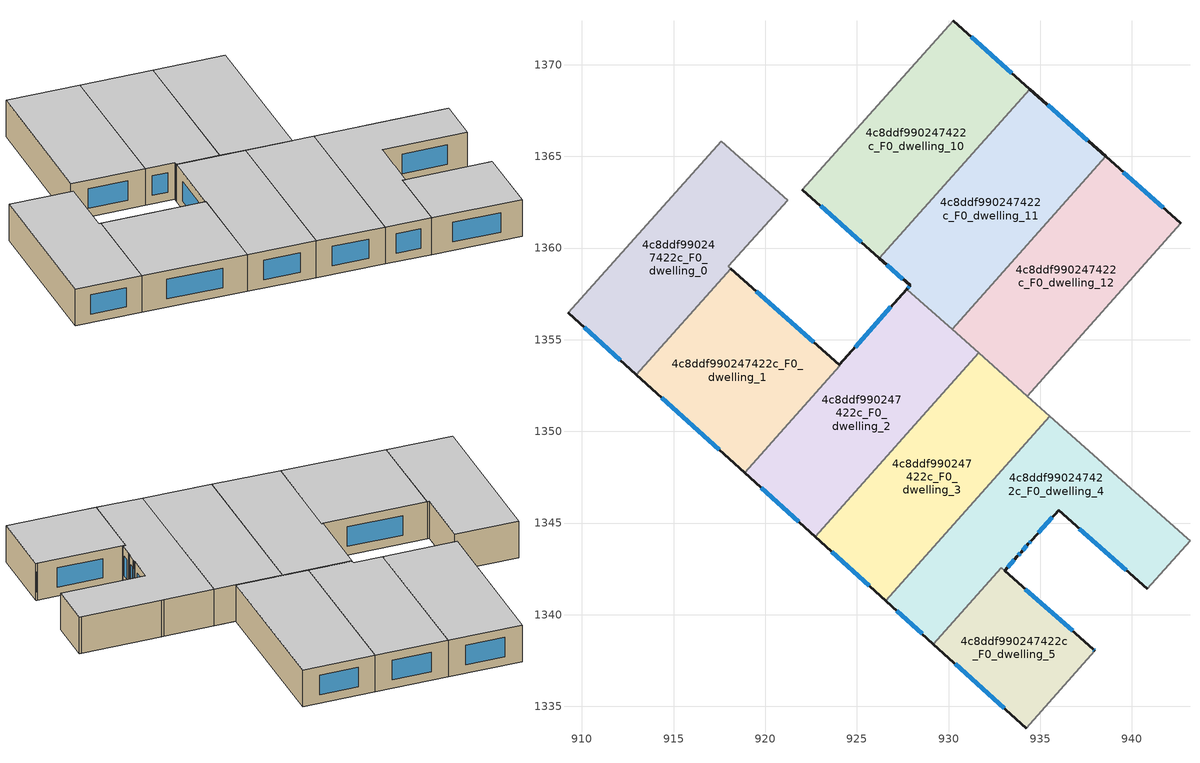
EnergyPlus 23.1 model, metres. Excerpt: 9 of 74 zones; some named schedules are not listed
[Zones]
4c8ddf990247422c_F0_dwelling_0
 floor ground (EU_floor_Construction): 921.22,1362.62 917.99,1359 918.12,1358.88 912.97,1353.09 909.24,1356.48 917.6,1365.83 z0
 wall outside (EU_wall_Construction): 909.24,1356.48 912.97,1353.09 z0:3
 wall to 4c8ddf990247422c_F0_dwelling_1 (EU_wall_Construction): 912.97,1353.09 918.12,1358.88 z0:3
 wall adiabatic (EU_wall_Construction): 918.12,1358.88 917.99,1359 921.22,1362.62 917.6,1365.83 909.24,1356.48 z0:3
 window (EU_Window_Construction): 910.11,1355.68 912.09,1353.89 z0.7:2.3
 ceiling to 4c8ddf990247422c_F1_dwelling_0 (EU_floor_Construction): 918.12,1358.88 917.99,1359 921.22,1362.62 917.6,1365.83 909.24,1356.48 912.97,1353.09 z3
4c8ddf990247422c_F0_dwelling_1
 floor ground (EU_floor_Construction): 924.02,1353.63 924.07,1353.59 918.87,1347.74 912.97,1353.09 918.12,1358.88 z0
 wall outside (EU_wall_Construction): 924.02,1353.63 918.12,1358.88 / 912.97,1353.09 918.87,1347.74 z0:3
 wall to 4c8ddf990247422c_F0_dwelling_2 (EU_wall_Construction): 918.87,1347.74 924.07,1353.59 924.03,1353.63 z0:3
 window (EU_Window_Construction): 922.64,1354.87 919.5,1357.65 / 914.35,1351.84 917.48,1349 z0.7:2.3
 ceiling to 4c8ddf990247422c_F1_dwelling_1 (EU_floor_Construction): 918.87,1347.74 924.07,1353.59 924.03,1353.63 918.12,1358.88 912.97,1353.09 z3
4c8ddf990247422c_F0_dwelling_10
 floor ground (EU_floor_Construction): 934.44,1368.67 926.23,1359.45 922.03,1363.19 930.26,1372.39 z0
 wall outside (EU_wall_Construction): 922.03,1363.19 926.23,1359.45 / 934.44,1368.67 930.26,1372.39 z0:3
 wall to 4c8ddf990247422c_F0_dwelling_11 (EU_wall_Construction): 926.23,1359.45 934.44,1368.67 z0:3
 wall adiabatic (EU_wall_Construction): 930.26,1372.39 922.03,1363.19 z0:3
 window (EU_Window_Construction): 923.01,1362.31 925.24,1360.33 / 933.46,1369.55 931.24,1371.52 z0.7:2.3
 ceiling to 4c8ddf990247422c_F1_dwelling_10 (EU_floor_Construction): 926.23,1359.45 934.44,1368.67 930.26,1372.39 922.03,1363.19 z3
4c8ddf990247422c_F0_dwelling_11
 floor ground (EU_floor_Construction): 938.57,1365 930.19,1355.57 927.73,1357.76 927.9,1357.96 926.23,1359.45 934.44,1368.67 z0
 wall outside (EU_wall_Construction): 926.23,1359.45 927.9,1357.96 927.73,1357.76 / 938.57,1365 934.44,1368.67 z0:3
 wall to 4c8ddf990247422c_F0_dwelling_12 (EU_wall_Construction): 930.19,1355.57 938.57,1365 z0:3
 wall to 4c8ddf990247422c_F0_dwelling_2 (EU_wall_Construction): 927.73,1357.76 927.76,1357.73 930.19,1355.57 z0:3
 window (EU_Window_Construction): 927.86,1357.91 927.77,1357.81 / 926.62,1359.1 927.51,1358.31 / 937.6,1365.86 935.41,1367.81 z0.7:2.3
 ceiling to 4c8ddf990247422c_F1_dwelling_11 (EU_floor_Construction): 930.19,1355.57 938.57,1365 934.44,1368.67 926.23,1359.45 927.9,1357.96 927.73,1357.76 z3
4c8ddf990247422c_F0_dwelling_12
 floor ground (EU_floor_Construction): 942.67,1361.35 934.29,1351.92 930.19,1355.57 938.57,1365 z0
 wall outside (EU_wall_Construction): 942.67,1361.35 938.57,1365 z0:3
 wall to 4c8ddf990247422c_F0_dwelling_13 (EU_wall_Construction): 934.29,1351.92 942.67,1361.35 z0:3
 wall to 4c8ddf990247422c_F0_dwelling_3 (EU_wall_Construction): 931.64,1354.28 934.29,1351.92 z0:3
 wall to 4c8ddf990247422c_F0_dwelling_2 (EU_wall_Construction): 930.19,1355.57 931.64,1354.28 z0:3
 window (EU_Window_Construction): 941.71,1362.21 939.54,1364.14 z0.7:2.3
 ceiling to 4c8ddf990247422c_F1_dwelling_12 (EU_floor_Construction): 934.29,1351.92 942.67,1361.35 938.57,1365 930.19,1355.57 z3
4c8ddf990247422c_F0_dwelling_2
 floor ground (EU_floor_Construction): 931.64,1354.28 922.72,1344.25 918.87,1347.74 924.07,1353.59 924.03,1353.63 927.73,1357.76 927.76,1357.73 z0
 wall outside (EU_wall_Construction): 927.73,1357.76 924.03,1353.63 / 918.87,1347.74 922.72,1344.25 z0:3
 wall to 4c8ddf990247422c_F0_dwelling_3 (EU_wall_Construction): 922.72,1344.25 931.64,1354.28 z0:3
 window (EU_Window_Construction): 926.86,1356.79 924.9,1354.6 / 919.78,1346.92 921.82,1345.07 z0.7:2.3
 ceiling to 4c8ddf990247422c_F1_dwelling_2 (EU_floor_Construction): 922.72,1344.25 931.64,1354.28 927.76,1357.73 927.73,1357.76 924.03,1353.63 924.07,1353.59 918.87,1347.74 z3
4c8ddf990247422c_F0_dwelling_3
 floor ground (EU_floor_Construction): 935.52,1350.83 926.57,1340.76 922.72,1344.25 931.64,1354.28 z0
 wall outside (EU_wall_Construction): 922.72,1344.25 926.57,1340.76 z0:3
 wall to 4c8ddf990247422c_F0_dwelling_4 (EU_wall_Construction): 926.57,1340.76 935.52,1350.83 z0:3
 wall to 4c8ddf990247422c_F0_dwelling_13 (EU_wall_Construction): 935.52,1350.83 934.29,1351.92 z0:3
 window (EU_Window_Construction): 923.63,1343.43 925.66,1341.58 z0.7:2.3
 ceiling to 4c8ddf990247422c_F1_dwelling_3 (EU_floor_Construction): 926.57,1340.76 935.52,1350.83 931.64,1354.28 922.72,1344.25 z3
4c8ddf990247422c_F0_dwelling_4
 floor ground (EU_floor_Construction): 943.17,1344.03 940.84,1341.4 936,1345.7 934.55,1344.08 934.53,1344.06 934.35,1343.86 933.95,1343.41 933.75,1343.19 933.06,1342.41 932.88,1342.56 929.17,1338.39 926.57,1340.76 935.52,1350.83 z0
 wall outside (EU_wall_Construction): 933.06,1342.41 933.75,1343.19 933.95,1343.41 934.35,1343.86 934.53,1344.06 934.55,1344.08 936,1345.7 940.84,1341.4 / 926.57,1340.76 929.17,1338.39 z0:3
 wall to 4c8ddf990247422c_F0_dwelling_5 (EU_wall_Construction): 929.17,1338.39 932.88,1342.56 933.06,1342.41 z0:3
 wall to 4c8ddf990247422c_F0_dwelling_15 (EU_wall_Construction): 940.84,1341.4 943.17,1344.03 943.02,1344.16 z0:3
 wall to 4c8ddf990247422c_F0_dwelling_13 (EU_wall_Construction): 938.39,1348.28 935.52,1350.83 / 938.5,1348.18 938.39,1348.27 z0:3
 wall to 4c8ddf990247422c_F0_dwelling_14 (EU_wall_Construction): 943.02,1344.16 938.5,1348.18 z0:3
 window (EU_Window_Construction): 933.8,1343.24 933.91,1343.36 / 933.22,1342.59 933.59,1343.01 / 927.18,1340.21 928.56,1338.95 / 937.14,1344.69 939.7,1342.41 / 934.89,1344.46 935.66,1345.32 / 934.4,1343.91 934.49,1344.01 / 934.05,1343.52 934.26,1343.75 z0.7:2.3
 ceiling to 4c8ddf990247422c_F1_dwelling_4 (EU_floor_Construction): 940.84,1341.4 943.17,1344.03 935.52,1350.83 926.57,1340.76 929.17,1338.39 932.88,1342.56 933.06,1342.41 933.75,1343.19 933.95,1343.41 934.35,1343.86 934.53,1344.06 934.55,1344.08 936,1345.7 z3
4c8ddf990247422c_F0_dwelling_5
 floor ground (EU_floor_Construction): 937.9,1338.1 937.98,1338.04 934.22,1333.82 929.17,1338.39 932.88,1342.56 933.06,1342.4 z0
 wall outside (EU_wall_Construction): 937.98,1338.04 937.9,1338.1 933.06,1342.4 / 929.17,1338.39 934.22,1333.82 z0:3
 wall to 4c8ddf990247422c_F0_dwelling_6 (EU_wall_Construction): 934.22,1333.82 937.98,1338.04 z0:3
 window (EU_Window_Construction): 936.76,1339.11 934.2,1341.39 / 937.96,1338.05 937.92,1338.09 / 930.36,1337.32 933.04,1334.89 z0.7:2.3
 ceiling to 4c8ddf990247422c_F1_dwelling_5 (EU_floor_Construction): 934.22,1333.82 937.98,1338.04 937.9,1338.1 933.06,1342.4 932.88,1342.56 929.17,1338.39 z3
[Building]
EU S2 Campaign: North Axis=0; Terrain=City; Solar Distribution=FullExterior
[Site:Location]
Budapest.Ferenc.Liszt.Intl.AP: Latitude=47.437; Longitude=19.256; Time Zone=1; Elevation=185
[SizingPeriod:WeatherFileDays]
AnnualSizingPeriod: Begin Month=1; Begin Day of Month=1; End Month=12; End Day of Month=31; Day of Week for Start Day=Monday; Use Weather File Daylight Saving Period=No; Use Weather File Rain and Snow Indicators=No
[MATERIAL]
EU_InternalMass_Material: Roughness=MediumRough; Thickness=0.1; Conductivity=1; Density=1800; Specific Heat=900; Thermal Absorptance=0.9; Solar Absorptance=0.7; Visible Absorptance=0.7
[MATERIAL:NOMASS] Roughness=MediumRough; Thermal Absorptance=0.9; Solar Absorptance=0.7; Visible Absorptance=0.7
Name | Thermal Resistance
EU_wall_NoMass | 0.832559
EU_floor_NoMass | 0.872794
[WINDOWMATERIAL:SIMPLEGLAZINGSYSTEM]
EU_Window_SimpleGlazing: UFactor=2.79869; Solar Heat Gain Coefficient=0.75; Visible Transmittance=0.75
[CONSTRUCTION]
EU_wall_Construction: EU_wall_NoMass
EU_floor_Construction: EU_floor_NoMass
EU_Window_Construction: EU_Window_SimpleGlazing
EU_InternalMass_Construction: EU_InternalMass_Material
[ZONE] Type=1; Multiplier=1; Ceiling Height=autocalculate; Floor Area=autocalculate; Part of Total Floor Area=Yes
Name | Volume
4c8ddf990247422c_F0_dwelling_0 | 186.948
4c8ddf990247422c_F0_dwelling_1 | 186.149
4c8ddf990247422c_F0_dwelling_10 | 207.721
4c8ddf990247422c_F0_dwelling_11 | 207.691
4c8ddf990247422c_F0_dwelling_12 | 207.722
4c8ddf990247422c_F0_dwelling_2 | 209.907
4c8ddf990247422c_F0_dwelling_3 | 209.275
4c8ddf990247422c_F0_dwelling_4 | 216.448
4c8ddf990247422c_F0_dwelling_5 | 114.724
[INTERNALMASS] Construction=EU_InternalMass_Construction
Name | Zone or ZoneList | Surface Area
4c8ddf990247422c_F0_dwelling_0_EU_InternalMass | 4c8ddf990247422c_F0_dwelling_0 | 62.316
4c8ddf990247422c_F0_dwelling_1_EU_InternalMass | 4c8ddf990247422c_F0_dwelling_1 | 62.0499
4c8ddf990247422c_F0_dwelling_2_EU_InternalMass | 4c8ddf990247422c_F0_dwelling_2 | 69.9753
4c8ddf990247422c_F0_dwelling_3_EU_InternalMass | 4c8ddf990247422c_F0_dwelling_3 | 69.7503
4c8ddf990247422c_F0_dwelling_4_EU_InternalMass | 4c8ddf990247422c_F0_dwelling_4 | 72.15
4c8ddf990247422c_F0_dwelling_5_EU_InternalMass | 4c8ddf990247422c_F0_dwelling_5 | 38.2453
4c8ddf990247422c_F0_dwelling_10_EU_InternalMass | 4c8ddf990247422c_F0_dwelling_10 | 69.2403
4c8ddf990247422c_F0_dwelling_11_EU_InternalMass | 4c8ddf990247422c_F0_dwelling_11 | 69.2305
4c8ddf990247422c_F0_dwelling_12_EU_InternalMass | 4c8ddf990247422c_F0_dwelling_12 | 69.2407
[OTHEREQUIPMENT] Fuel Type=Electricity; Design Level Calculation Method=Watts/Area; Power per Zone Floor Area=1; Fraction Latent=0; Fraction Radiant=0; Fraction Lost=0; Carbon Dioxide Generation Rate=0; EndUse Subcategory=EU_Step8_InternalGains
Name | Zone or ZoneList or Space or SpaceList | Schedule
EU_Step8_InternalGain_4c8ddf990247422c_F0_dwelling_0_f000 | 4c8ddf990247422c_F0_dwelling_0 | EU_Step8_GainSchedule_4c8ddf990247422c_F0_dwelling_0_f000
EU_Step8_InternalGain_4c8ddf990247422c_F0_dwelling_1_f000 | 4c8ddf990247422c_F0_dwelling_1 | EU_Step8_GainSchedule_4c8ddf990247422c_F0_dwelling_1_f000
EU_Step8_InternalGain_4c8ddf990247422c_F0_dwelling_2_f000 | 4c8ddf990247422c_F0_dwelling_2 | EU_Step8_GainSchedule_4c8ddf990247422c_F0_dwelling_2_f000
EU_Step8_InternalGain_4c8ddf990247422c_F0_dwelling_3_f000 | 4c8ddf990247422c_F0_dwelling_3 | EU_Step8_GainSchedule_4c8ddf990247422c_F0_dwelling_3_f000
EU_Step8_InternalGain_4c8ddf990247422c_F0_dwelling_4_f000 | 4c8ddf990247422c_F0_dwelling_4 | EU_Step8_GainSchedule_4c8ddf990247422c_F0_dwelling_4_f000
EU_Step8_InternalGain_4c8ddf990247422c_F0_dwelling_5_f000 | 4c8ddf990247422c_F0_dwelling_5 | EU_Step8_GainSchedule_4c8ddf990247422c_F0_dwelling_5_f000
EU_Step8_InternalGain_4c8ddf990247422c_F0_dwelling_10_f000 | 4c8ddf990247422c_F0_dwelling_10 | EU_Step8_GainSchedule_4c8ddf990247422c_F0_dwelling_10_f000
EU_Step8_InternalGain_4c8ddf990247422c_F0_dwelling_11_f000 | 4c8ddf990247422c_F0_dwelling_11 | EU_Step8_GainSchedule_4c8ddf990247422c_F0_dwelling_11_f000
EU_Step8_InternalGain_4c8ddf990247422c_F0_dwelling_12_f000 | 4c8ddf990247422c_F0_dwelling_12 | EU_Step8_GainSchedule_4c8ddf990247422c_F0_dwelling_12_f000
[ZONEVENTILATION:DESIGNFLOWRATE] Schedule=EU_AlwaysOn; Design Flow Rate Calculation Method=AirChanges/Hour; Air Changes per Hour=0.475469; Ventilation Type=Natural; Fan Pressure Rise=0; Fan Total Efficiency=1; Constant Term Coefficient=1; Temperature Term Coefficient=0; Velocity Term Coefficient=0; Velocity Squared Term Coefficient=0; Minimum Indoor Temperature=-100; Maximum Indoor Temperature=100; Delta Temperature=-100; Minimum Outdoor Temperature=-100; Maximum Outdoor Temperature=100; Maximum Wind Speed=40
Name | Zone or ZoneList or Space or SpaceList
EU_ConstantAir_4c8ddf990247422c_F0_dwelling_0 | 4c8ddf990247422c_F0_dwelling_0
EU_ConstantAir_4c8ddf990247422c_F0_dwelling_1 | 4c8ddf990247422c_F0_dwelling_1
EU_ConstantAir_4c8ddf990247422c_F0_dwelling_2 | 4c8ddf990247422c_F0_dwelling_2
EU_ConstantAir_4c8ddf990247422c_F0_dwelling_3 | 4c8ddf990247422c_F0_dwelling_3
EU_ConstantAir_4c8ddf990247422c_F0_dwelling_4 | 4c8ddf990247422c_F0_dwelling_4
EU_ConstantAir_4c8ddf990247422c_F0_dwelling_5 | 4c8ddf990247422c_F0_dwelling_5
EU_ConstantAir_4c8ddf990247422c_F0_dwelling_10 | 4c8ddf990247422c_F0_dwelling_10
EU_ConstantAir_4c8ddf990247422c_F0_dwelling_11 | 4c8ddf990247422c_F0_dwelling_11
EU_ConstantAir_4c8ddf990247422c_F0_dwelling_12 | 4c8ddf990247422c_F0_dwelling_12
[HVACTEMPLATE:THERMOSTAT] Constant Heating Setpoint=20; Constant Cooling Setpoint=50
EU_HeatOnly_4c8ddf990247422c_F0_dwelling_0; EU_HeatOnly_4c8ddf990247422c_F0_dwelling_1; EU_HeatOnly_4c8ddf990247422c_F0_dwelling_2; EU_HeatOnly_4c8ddf990247422c_F0_dwelling_3; EU_HeatOnly_4c8ddf990247422c_F0_dwelling_4; EU_HeatOnly_4c8ddf990247422c_F0_dwelling_5; EU_HeatOnly_4c8ddf990247422c_F0_dwelling_6; EU_HeatOnly_4c8ddf990247422c_F0_dwelling_7; EU_HeatOnly_4c8ddf990247422c_F0_dwelling_8; EU_HeatOnly_4c8ddf990247422c_F0_dwelling_9; EU_HeatOnly_4c8ddf990247422c_F0_dwelling_10; EU_HeatOnly_4c8ddf990247422c_F0_dwelling_11; EU_HeatOnly_4c8ddf990247422c_F0_dwelling_12; EU_HeatOnly_4c8ddf990247422c_F0_dwelling_13; EU_HeatOnly_4c8ddf990247422c_F0_dwelling_14; EU_HeatOnly_4c8ddf990247422c_F0_dwelling_15; EU_HeatOnly_4c8ddf990247422c_F0_dwelling_16; EU_HeatOnly_4c8ddf990247422c_F0_dwelling_17; EU_HeatOnly_4c8ddf990247422c_F0_dwelling_18; EU_HeatOnly_4c8ddf990247422c_F1_dwelling_0; EU_HeatOnly_4c8ddf990247422c_F1_dwelling_1; EU_HeatOnly_4c8ddf990247422c_F1_dwelling_2; EU_HeatOnly_4c8ddf990247422c_F1_dwelling_3; EU_HeatOnly_4c8ddf990247422c_F1_dwelling_4; EU_HeatOnly_4c8ddf990247422c_F1_dwelling_5; EU_HeatOnly_4c8ddf990247422c_F1_dwelling_6; EU_HeatOnly_4c8ddf990247422c_F1_dwelling_7; EU_HeatOnly_4c8ddf990247422c_F1_dwelling_8; EU_HeatOnly_4c8ddf990247422c_F1_dwelling_9; EU_HeatOnly_4c8ddf990247422c_F1_dwelling_10; EU_HeatOnly_4c8ddf990247422c_F1_dwelling_11; EU_HeatOnly_4c8ddf990247422c_F1_dwelling_12; EU_HeatOnly_4c8ddf990247422c_F1_dwelling_13; EU_HeatOnly_4c8ddf990247422c_F1_dwelling_14; EU_HeatOnly_4c8ddf990247422c_F1_dwelling_15; EU_HeatOnly_4c8ddf990247422c_F1_dwelling_16; EU_HeatOnly_4c8ddf990247422c_F1_dwelling_17; EU_HeatOnly_4c8ddf990247422c_F1_dwelling_18; EU_HeatOnly_4c8ddf990247422c_F2_dwelling_0; EU_HeatOnly_4c8ddf990247422c_F2_dwelling_1; EU_HeatOnly_4c8ddf990247422c_F2_dwelling_2; EU_HeatOnly_4c8ddf990247422c_F2_dwelling_3; EU_HeatOnly_4c8ddf990247422c_F2_dwelling_4; EU_HeatOnly_4c8ddf990247422c_F2_dwelling_5; EU_HeatOnly_4c8ddf990247422c_F2_dwelling_6; EU_HeatOnly_4c8ddf990247422c_F2_dwelling_7; EU_HeatOnly_4c8ddf990247422c_F2_dwelling_8; EU_HeatOnly_4c8ddf990247422c_F2_dwelling_9; EU_HeatOnly_4c8ddf990247422c_F2_dwelling_10; EU_HeatOnly_4c8ddf990247422c_F2_dwelling_11; EU_HeatOnly_4c8ddf990247422c_F2_dwelling_12; EU_HeatOnly_4c8ddf990247422c_F2_dwelling_13; EU_HeatOnly_4c8ddf990247422c_F2_dwelling_14; EU_HeatOnly_4c8ddf990247422c_F2_dwelling_15; EU_HeatOnly_4c8ddf990247422c_F2_dwelling_16; EU_HeatOnly_4c8ddf990247422c_F2_dwelling_17; EU_HeatOnly_4c8ddf990247422c_F2_dwelling_18; EU_HeatOnly_4c8ddf990247422c_F3_dwelling_0; EU_HeatOnly_4c8ddf990247422c_F3_dwelling_1; EU_HeatOnly_4c8ddf990247422c_F3_dwelling_2; EU_HeatOnly_4c8ddf990247422c_F3_dwelling_3; EU_HeatOnly_4c8ddf990247422c_F3_dwelling_4; EU_HeatOnly_4c8ddf990247422c_F3_dwelling_5; EU_HeatOnly_4c8ddf990247422c_F3_dwelling_6; EU_HeatOnly_4c8ddf990247422c_F3_dwelling_7; EU_HeatOnly_4c8ddf990247422c_F3_dwelling_8; EU_HeatOnly_4c8ddf990247422c_F3_dwelling_9; EU_HeatOnly_4c8ddf990247422c_F3_dwelling_10; EU_HeatOnly_4c8ddf990247422c_F3_dwelling_11; EU_HeatOnly_4c8ddf990247422c_F3_dwelling_12; EU_HeatOnly_4c8ddf990247422c_F3_dwelling_13; EU_HeatOnly_4c8ddf990247422c_F3_dwelling_14; EU_HeatOnly_4c8ddf990247422c_F3_dwelling_15; EU_HeatOnly_4c8ddf990247422c_F3_dwelling_16
[HVACTEMPLATE:ZONE:IDEALLOADSAIRSYSTEM] System Availability Schedule=EU_AlwaysOn; Maximum Heating Supply Air Temperature=50; Minimum Cooling Supply Air Temperature=13; Maximum Heating Supply Air Humidity Ratio=0.0156; Minimum Cooling Supply Air Humidity Ratio=0.0077; Heating Limit=NoLimit; Cooling Limit=NoLimit; Heating Availability Schedule=EU_AlwaysOn; Cooling Availability Schedule=EU_CoolingOff; Dehumidification Control Type=ConstantSensibleHeatRatio; Cooling Sensible Heat Ratio=0.7; Dehumidification Setpoint=60; Humidification Control Type=None; Humidification Setpoint=30; Outdoor Air Method=None; Outdoor Air Flow Rate per Person=0.00944; Outdoor Air Flow Rate per Zone Floor Area=0; Outdoor Air Flow Rate per Zone=0; Demand Controlled Ventilation Type=None; Outdoor Air Economizer Type=NoEconomizer; Heat Recovery Type=None; Sensible Heat Recovery Effectiveness=0.7; Latent Heat Recovery Effectiveness=0.65
Name | Template Thermostat
4c8ddf990247422c_F0_dwelling_0 | EU_HeatOnly_4c8ddf990247422c_F0_dwelling_0
4c8ddf990247422c_F0_dwelling_1 | EU_HeatOnly_4c8ddf990247422c_F0_dwelling_1
4c8ddf990247422c_F0_dwelling_2 | EU_HeatOnly_4c8ddf990247422c_F0_dwelling_2
4c8ddf990247422c_F0_dwelling_3 | EU_HeatOnly_4c8ddf990247422c_F0_dwelling_3
4c8ddf990247422c_F0_dwelling_4 | EU_HeatOnly_4c8ddf990247422c_F0_dwelling_4
4c8ddf990247422c_F0_dwelling_5 | EU_HeatOnly_4c8ddf990247422c_F0_dwelling_5
4c8ddf990247422c_F0_dwelling_10 | EU_HeatOnly_4c8ddf990247422c_F0_dwelling_10
4c8ddf990247422c_F0_dwelling_11 | EU_HeatOnly_4c8ddf990247422c_F0_dwelling_11
4c8ddf990247422c_F0_dwelling_12 | EU_HeatOnly_4c8ddf990247422c_F0_dwelling_12
[SIZING:ZONE] Zone Cooling Design Supply Air Temperature Input Method=SupplyAirTemperature; Zone Cooling Design Supply Air Temperature=13; Zone Heating Design Supply Air Temperature Input Method=SupplyAirTemperature; Zone Heating Design Supply Air Temperature=50; Zone Cooling Design Supply Air Humidity Ratio=0.008; Zone Heating Design Supply Air Humidity Ratio=0.008; Cooling Design Air Flow Method=DesignDay; Cooling Design Air Flow Rate=0; Cooling Minimum Air Flow per Zone Floor Area=0.000762; Cooling Minimum Air Flow=0; Cooling Minimum Air Flow Fraction=0.2; Heating Design Air Flow Method=DesignDay; Heating Design Air Flow Rate=0; Heating Maximum Air Flow per Zone Floor Area=0.002032; Heating Maximum Air Flow=0.141576; Heating Maximum Air Flow Fraction=0.3; Account for Dedicated Outdoor Air System=No; Dedicated Outdoor Air System Control Strategy=NeutralSupplyAir; Dedicated Outdoor Air Low Setpoint Temperature for Design=autosize; Dedicated Outdoor Air High Setpoint Temperature for Design=autosize; Zone Load Sizing Method=Sensible Load Only No Latent Load; Zone Latent Cooling Design Supply Air Humidity Ratio Input Method=HumidityRatioDifference; Zone Cooling Design Supply Air Humidity Ratio Difference=0.005; Zone Latent Heating Design Supply Air Humidity Ratio Input Method=HumidityRatioDifference; Zone Humidification Design Supply Air Humidity Ratio Difference=0.005
4c8ddf990247422c_F0_dwelling_0; 4c8ddf990247422c_F0_dwelling_1; 4c8ddf990247422c_F0_dwelling_2; 4c8ddf990247422c_F0_dwelling_3; 4c8ddf990247422c_F0_dwelling_4; 4c8ddf990247422c_F0_dwelling_5; 4c8ddf990247422c_F0_dwelling_10; 4c8ddf990247422c_F0_dwelling_11; 4c8ddf990247422c_F0_dwelling_12
[SCHEDULE:FILE] Column Number=1; Rows to Skip at Top=0; Number of Hours of Data=8760; Column Separator=Comma; Interpolate to Timestep=No; Minutes per Item=60; Adjust Schedule for Daylight Savings=Yes
Name | File
EU_Step8_GainSchedule_4c8ddf990247422c_F0_dwelling_0_f000 | ../../schedules/4c8ddf990247422c/4c8ddf990247422c_F0_dwelling_0_f000_gain.csv
EU_Step8_GainSchedule_4c8ddf990247422c_F0_dwelling_1_f000 | ../../schedules/4c8ddf990247422c/4c8ddf990247422c_F0_dwelling_1_f000_gain.csv
EU_Step8_GainSchedule_4c8ddf990247422c_F0_dwelling_2_f000 | ../../schedules/4c8ddf990247422c/4c8ddf990247422c_F0_dwelling_2_f000_gain.csv
EU_Step8_GainSchedule_4c8ddf990247422c_F0_dwelling_3_f000 | ../../schedules/4c8ddf990247422c/4c8ddf990247422c_F0_dwelling_3_f000_gain.csv
